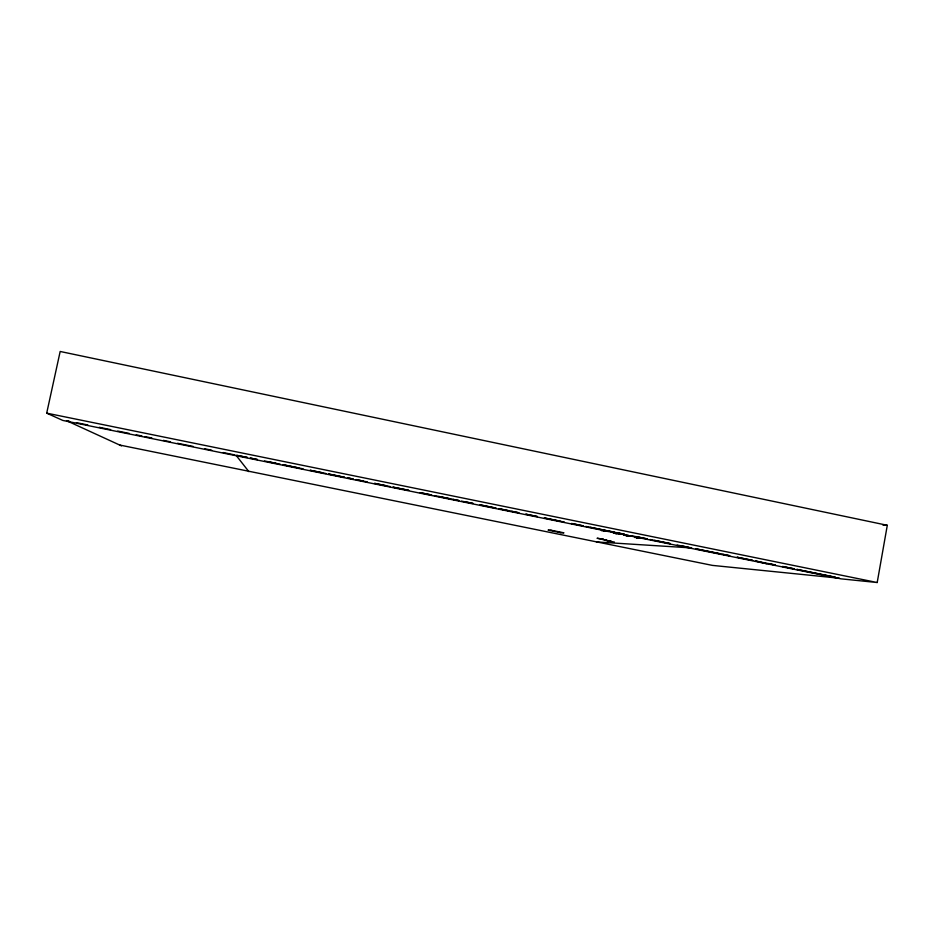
<?xml version="1.0" encoding="UTF-8"?>
<svg xmlns="http://www.w3.org/2000/svg" width="934" height="934" viewBox="0 0 934 934"><rect width="100%" height="100%" fill="white"/><g stroke="black" fill="none" stroke-linecap="round" stroke-linejoin="round"><path stroke-width="1.4" d="M877.201 582.524L887.3 525.305L60.173 351.476L46.7 413.155L62.823 420.44L840.95 578.835L877.201 582.524L46.7 413.155M766.721 563.727L755.431 560.96M610.976 541.218L604.893 540.226L610.813 541.241M603.294 539.257L597.375 538.311M626.574 535.789L630.684 535.953M630.322 535.894L625.967 535.544M635.237 537.424L634.77 537.342M637.537 538.007L636.638 537.832L641.331 538.136M604.333 531.142L608.314 531.411L607.602 531.142M617.596 533.314L613.334 533.081L617.806 533.337M613.883 533.221L620.129 533.688M620.246 533.851L615.448 533.512L616.358 533.711M628.395 535.369L623.608 535.17L624.531 535.369M625.722 535.602L626.259 535.742M601.508 530.675L607.742 531.294M608.162 531.259L604.018 531.201M623.819 535.1L624.519 535.38M638.903 537.4L639.568 537.774M883.062 525.282L887.3 525.305M551.177 530.267L548.083 530.115L561.007 532.73M560.727 532.66L563.938 532.835L550.885 530.197M634.525 537.389L641.039 537.949M636.626 537.821L641.553 538.054M596.406 541.942L691.709 547.943L681.715 545.911M839.456 578.228L712.362 565.385L119.575 445.016M597.188 538.241L603.119 539.28M606.831 540.132L600.912 539.14M69.338 421.222L66.501 420.65L121.49 445.868M76.413 422.647L87.854 424.993M99.202 427.293L110.632 429.628M117.719 431.064L129.149 433.399M136.236 434.835L141.933 435.991M144.805 436.587L151.903 438.023M163.322 440.358L170.42 441.794M177.553 443.265L193.21 446.44M204.616 448.764L211.726 450.211M223.121 452.535L234.516 454.858M237.364 455.442L247.37 457.473L235.975 455.197L248.876 471.647M264.509 460.964L275.939 463.287M298.798 467.946L283.084 464.747L303.083 468.856M310.228 470.269L321.658 472.604M328.803 474.052L344.518 477.251M363.092 481.033L355.947 479.586L367.331 481.944M385.952 485.692L374.522 483.368L390.167 486.591M393.097 487.151L408.812 490.35L393.027 487.174M420.242 492.673L431.671 494.997M438.817 496.456L450.246 498.779M453.107 499.363L458.827 500.531M465.961 501.978L473.106 503.438M480.251 504.885L495.966 508.096M498.826 508.668L508.832 510.711M511.692 511.295L518.825 512.743M525.97 514.202L537.4 516.525M544.545 517.985L560.26 521.184M571.69 523.507L583.12 525.83M590.265 527.29L605.991 530.489M608.84 531.072L614.56 532.24M617.421 532.812L624.554 534.271M635.984 536.595L647.414 538.93M654.559 540.377L670.285 543.576M719.892 553.722L695.69 548.795L729.828 555.742L722.741 554.306M755.478 560.972L775.407 565.035L768.238 563.564M835.206 577.212L796.76 569.39L835.323 577.224M268.817 461.886L280.235 464.21M310.216 470.316L325.919 473.515M328.78 474.087L344.483 477.286M420.148 492.697L431.578 495.02M434.427 495.604L458.699 500.542M461.559 501.126L472.978 503.449M480.111 504.909L495.826 508.108M498.674 508.68L518.662 512.754M525.807 514.202L537.225 516.537M544.359 517.985L564.346 522.059M571.491 523.507L582.909 525.83M585.77 526.414L624.321 534.26M631.454 535.719L647.157 538.918M650.017 539.502L670.005 543.565M677.138 545.024L688.568 547.347M600.247 538.813L603.948 539.724M611.572 541.673L607.917 540.763M608.548 541.055L614.444 542.07M602.267 530.605L602.267 530.605M257.364 459.505L250.219 458.057L257.387 459.563M353.099 479.002L347.378 477.834L353.052 479.037M752.629 560.4L736.973 557.201L752.582 560.377M793.923 568.806L782.529 566.483L793.923 568.794"/></g></svg>
